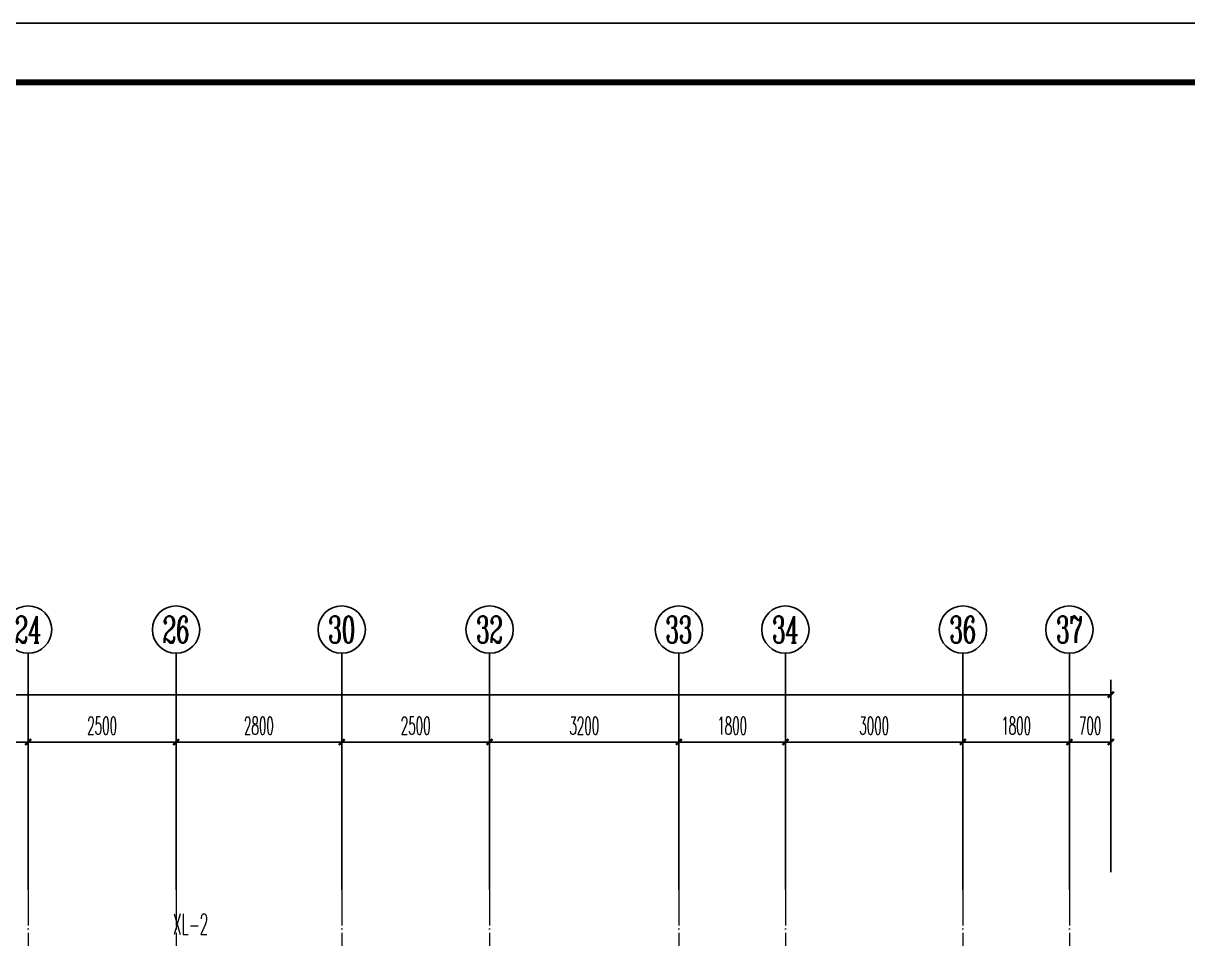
# Model space of a CAD drawing. Extents: x 27938 to 650306, y -92720 to 1524912.
# Drawn here: x 309235 to 328917, y 300340 to 315815 of the extents above; entities that cross this region are included whole.
import ezdxf
from ezdxf.enums import TextEntityAlignment as Align

# ---------------------------------------------------------------- set-up
doc = ezdxf.new("R2010")
doc.units = 0
doc.header["$LTSCALE"] = 1000
doc.header["$MEASUREMENT"] = 0
doc.linetypes.add('DOTE', pattern=[2.42, 2, -0.2, 0.02, -0.2])
for name, color, linetype in [('AXIS', 3, 'Continuous'), ('AXIS_TEXT', 4, 'Continuous'), ('DIM_不分区消火栓', 3, 'Continuous'), ('图框', 140, 'Continuous')]:
    doc.layers.add(name, color=color, linetype=linetype)
doc.layers.add('DOTE', color=19, linetype='DOTE', lineweight=9)
doc.layers.add('yichutu', color=7, linetype='Continuous', true_color=0xffffff, plot=False)
doc.styles.add('_TCH_AXIS', font='COMPLEX', dxfattribs={"bigfont": 'GBCBIG'})
doc.styles.add('_TCH_DIM_T3', font='SIMPLEX.shx', dxfattribs={"width": 0.494118, "bigfont": 'GBCBIG.shx'})
doc.styles.add('_TWT_SERIAL', font='simplex.shx', dxfattribs={"width": 0.6, "oblique": 10, "height": 3, "bigfont": 'aadri.shx'})
doc.styles.add('COMPLEX', font='COMPLEX')
doc.dimstyles.new('_TCH_ARCH&&100', dxfattribs={"dimtxt": 297.5, "dimasz": 100, "dimexe": 250, "dimexo": 300, "dimgap": 126.25, "dimtad": 1, "dimdec": 0, "dimzin": 0, "dimdsep": 46, "dimtxsty": '_TCH_DIM_T3', "dimblk": 'ARCHTICK', "dimcen": 0.09, "dimclrt": 4, "dimazin": 2, "dimtfac": 1, "dimtdec": 0, "dimtix": 1, "dimtmove": 2, "dimatfit": 3, "dimfxl": 1, "dimtolj": 1, "dimtzin": 0, "dimarcsym": 0})

# ---------------------------------------------------------------- blocks, each defined once
blk = doc.blocks.new('FGDGDRGSDGDG')
at = {"layer": 'DOTE', "linetype": 'DOTE', "ltscale": 0.3}
for p, q in [((527382, 529998), (527382, 523848)), ((529882, 529998), (529882, 522348)), ((532682, 529998), (532682, 522348)), ((535182, 529998), (535182, 523848)), ((538382, 529998), (538382, 513948)), ((540182, 529998), (540182, 522348)), ((543182, 529998), (543182, 522348)), ((544982, 529998), (544982, 513948))]:
    blk.add_line(p, q, dxfattribs=at)
blk = doc.blocks.new('TK')
at = {"layer": '图框'}
blk.add_lwpolyline([(465375, 548714), (549475, 548714), (549475, 489314), (465375, 489314)], close=True, dxfattribs=at)
blk.add_lwpolyline([(465375, 548714), (549475, 548714), (549475, 489314), (465375, 489314)], close=True, dxfattribs=at)
at = {"layer": '图框', "const_width": 100}
blk.add_lwpolyline([(548475, 490314), (548475, 547714), (467875, 547714), (467875, 490314)], close=True, dxfattribs=at)
blk = doc.blocks.new('yct-841-594-84100-59399.9999999999-100-1000.0')
at = {"layer": 'yichutu', "color": 7, "true_color": 0xffffff}
blk.add_lwpolyline([(0, 0), (0, 59400), (84100, 59400), (84100, 0)], close=True, dxfattribs=at)
blk = doc.blocks.new('_ArchTick')
at = {"color": 0, "linetype": 'ByBlock', "const_width": 0.4}
blk.add_lwpolyline([(-0.5, -0.5), (0.5, 0.5)], dxfattribs=at)
blk = doc.blocks.new('*D754')
at = {"layer": 'AXIS', "color": 0, "lineweight": -2}
for p, q in [((326917, 301465), (326917, 303915)), ((327617, 301465), (327617, 303915)), ((326917, 303665), (327617, 303665))]:
    blk.add_line(p, q, dxfattribs=at)
at = {"layer": 'Defpoints', "color": 0}
for p in [(327617, 303665), (326917, 301165), (327617, 301165)]:
    blk.add_point(p, dxfattribs=at)
at = {"layer": 'AXIS', "color": 0, "lineweight": -2, "xscale": 100, "yscale": 100, "zscale": 100, "rotation": 180}
blk.add_blockref('_ArchTick', (326917, 303665), dxfattribs=at)
at = {"layer": 'AXIS', "color": 0, "lineweight": -2, "xscale": 100, "yscale": 100, "zscale": 100}
blk.add_blockref('_ArchTick', (327617, 303665), dxfattribs=at)
at = {"layer": 'AXIS', "color": 4, "insert": (327267, 303940), "char_height": 297.5, "attachment_point": 5, "style": '_TCH_DIM_T3'}
blk.add_mtext('\\A1;700', dxfattribs=at)
blk = doc.blocks.new('*D755')
at = {"layer": 'AXIS', "color": 0, "lineweight": -2}
for p, q in [((325117, 301465), (325117, 303915)), ((326917, 301465), (326917, 303915)), ((325117, 303665), (326917, 303665))]:
    blk.add_line(p, q, dxfattribs=at)
at = {"layer": 'Defpoints', "color": 0}
for p in [(326917, 303665), (325117, 301165), (326917, 301165)]:
    blk.add_point(p, dxfattribs=at)
at = {"layer": 'AXIS', "color": 0, "lineweight": -2, "xscale": 100, "yscale": 100, "zscale": 100, "rotation": 180}
blk.add_blockref('_ArchTick', (325117, 303665), dxfattribs=at)
at = {"layer": 'AXIS', "color": 0, "lineweight": -2, "xscale": 100, "yscale": 100, "zscale": 100}
blk.add_blockref('_ArchTick', (326917, 303665), dxfattribs=at)
at = {"layer": 'AXIS', "color": 4, "insert": (326017, 303940), "char_height": 297.5, "attachment_point": 5, "style": '_TCH_DIM_T3'}
blk.add_mtext('\\A1;1800', dxfattribs=at)
blk = doc.blocks.new('*D756')
at = {"layer": 'AXIS', "color": 0, "lineweight": -2}
for p, q in [((322117, 301465), (322117, 303915)), ((325117, 301465), (325117, 303915)), ((322117, 303665), (325117, 303665))]:
    blk.add_line(p, q, dxfattribs=at)
at = {"layer": 'Defpoints', "color": 0}
for p in [(325117, 303665), (322117, 301165), (325117, 301165)]:
    blk.add_point(p, dxfattribs=at)
at = {"layer": 'AXIS', "color": 0, "lineweight": -2, "xscale": 100, "yscale": 100, "zscale": 100, "rotation": 180}
blk.add_blockref('_ArchTick', (322117, 303665), dxfattribs=at)
at = {"layer": 'AXIS', "color": 0, "lineweight": -2, "xscale": 100, "yscale": 100, "zscale": 100}
blk.add_blockref('_ArchTick', (325117, 303665), dxfattribs=at)
at = {"layer": 'AXIS', "color": 4, "insert": (323617, 303940), "char_height": 297.5, "attachment_point": 5, "style": '_TCH_DIM_T3'}
blk.add_mtext('\\A1;3000', dxfattribs=at)
blk = doc.blocks.new('*D757')
at = {"layer": 'AXIS', "color": 0, "lineweight": -2}
for p, q in [((320317, 301465), (320317, 303915)), ((322117, 301465), (322117, 303915)), ((320317, 303665), (322117, 303665))]:
    blk.add_line(p, q, dxfattribs=at)
at = {"layer": 'Defpoints', "color": 0}
for p in [(322117, 303665), (320317, 301165), (322117, 301165)]:
    blk.add_point(p, dxfattribs=at)
at = {"layer": 'AXIS', "color": 0, "lineweight": -2, "xscale": 100, "yscale": 100, "zscale": 100, "rotation": 180}
blk.add_blockref('_ArchTick', (320317, 303665), dxfattribs=at)
at = {"layer": 'AXIS', "color": 0, "lineweight": -2, "xscale": 100, "yscale": 100, "zscale": 100}
blk.add_blockref('_ArchTick', (322117, 303665), dxfattribs=at)
at = {"layer": 'AXIS', "color": 4, "insert": (321217, 303940), "char_height": 297.5, "attachment_point": 5, "style": '_TCH_DIM_T3'}
blk.add_mtext('\\A1;1800', dxfattribs=at)
blk = doc.blocks.new('*D758')
at = {"layer": 'AXIS', "color": 0, "lineweight": -2}
for p, q in [((317117, 301465), (317117, 303915)), ((320317, 301465), (320317, 303915)), ((317117, 303665), (320317, 303665))]:
    blk.add_line(p, q, dxfattribs=at)
at = {"layer": 'Defpoints', "color": 0}
for p in [(320317, 303665), (317117, 301165), (320317, 301165)]:
    blk.add_point(p, dxfattribs=at)
at = {"layer": 'AXIS', "color": 0, "lineweight": -2, "xscale": 100, "yscale": 100, "zscale": 100, "rotation": 180}
blk.add_blockref('_ArchTick', (317117, 303665), dxfattribs=at)
at = {"layer": 'AXIS', "color": 0, "lineweight": -2, "xscale": 100, "yscale": 100, "zscale": 100}
blk.add_blockref('_ArchTick', (320317, 303665), dxfattribs=at)
at = {"layer": 'AXIS', "color": 4, "insert": (318717, 303940), "char_height": 297.5, "attachment_point": 5, "style": '_TCH_DIM_T3'}
blk.add_mtext('\\A1;3200', dxfattribs=at)
blk = doc.blocks.new('*D759')
at = {"layer": 'AXIS', "color": 0, "lineweight": -2}
for p, q in [((314617, 301465), (314617, 303915)), ((317117, 301465), (317117, 303915)), ((314617, 303665), (317117, 303665))]:
    blk.add_line(p, q, dxfattribs=at)
at = {"layer": 'Defpoints', "color": 0}
for p in [(317117, 303665), (314617, 301165), (317117, 301165)]:
    blk.add_point(p, dxfattribs=at)
at = {"layer": 'AXIS', "color": 0, "lineweight": -2, "xscale": 100, "yscale": 100, "zscale": 100, "rotation": 180}
blk.add_blockref('_ArchTick', (314617, 303665), dxfattribs=at)
at = {"layer": 'AXIS', "color": 0, "lineweight": -2, "xscale": 100, "yscale": 100, "zscale": 100}
blk.add_blockref('_ArchTick', (317117, 303665), dxfattribs=at)
at = {"layer": 'AXIS', "color": 4, "insert": (315867, 303940), "char_height": 297.5, "attachment_point": 5, "style": '_TCH_DIM_T3'}
blk.add_mtext('\\A1;2500', dxfattribs=at)
blk = doc.blocks.new('*D760')
at = {"layer": 'AXIS', "color": 0, "lineweight": -2}
for p, q in [((311817, 301465), (311817, 303915)), ((314617, 301465), (314617, 303915)), ((311817, 303665), (314617, 303665))]:
    blk.add_line(p, q, dxfattribs=at)
at = {"layer": 'Defpoints', "color": 0}
for p in [(314617, 303665), (311817, 301165), (314617, 301165)]:
    blk.add_point(p, dxfattribs=at)
at = {"layer": 'AXIS', "color": 0, "lineweight": -2, "xscale": 100, "yscale": 100, "zscale": 100, "rotation": 180}
blk.add_blockref('_ArchTick', (311817, 303665), dxfattribs=at)
at = {"layer": 'AXIS', "color": 0, "lineweight": -2, "xscale": 100, "yscale": 100, "zscale": 100}
blk.add_blockref('_ArchTick', (314617, 303665), dxfattribs=at)
at = {"layer": 'AXIS', "color": 4, "insert": (313217, 303940), "char_height": 297.5, "attachment_point": 5, "style": '_TCH_DIM_T3'}
blk.add_mtext('\\A1;2800', dxfattribs=at)
blk = doc.blocks.new('*D761')
at = {"layer": 'AXIS', "color": 0, "lineweight": -2}
for p, q in [((309317, 301465), (309317, 303915)), ((311817, 301465), (311817, 303915)), ((309317, 303665), (311817, 303665))]:
    blk.add_line(p, q, dxfattribs=at)
at = {"layer": 'Defpoints', "color": 0}
for p in [(311817, 303665), (309317, 301165), (311817, 301165)]:
    blk.add_point(p, dxfattribs=at)
at = {"layer": 'AXIS', "color": 0, "lineweight": -2, "xscale": 100, "yscale": 100, "zscale": 100, "rotation": 180}
blk.add_blockref('_ArchTick', (309317, 303665), dxfattribs=at)
at = {"layer": 'AXIS', "color": 0, "lineweight": -2, "xscale": 100, "yscale": 100, "zscale": 100}
blk.add_blockref('_ArchTick', (311817, 303665), dxfattribs=at)
at = {"layer": 'AXIS', "color": 4, "insert": (310567, 303940), "char_height": 297.5, "attachment_point": 5, "style": '_TCH_DIM_T3'}
blk.add_mtext('\\A1;2500', dxfattribs=at)
blk = doc.blocks.new('*D762')
at = {"layer": 'AXIS', "color": 0, "lineweight": -2}
for p, q in [((306117, 301465), (306117, 303915)), ((309317, 301465), (309317, 303915)), ((306117, 303665), (309317, 303665))]:
    blk.add_line(p, q, dxfattribs=at)
at = {"layer": 'Defpoints', "color": 0}
for p in [(309317, 303665), (306117, 301165), (309317, 301165)]:
    blk.add_point(p, dxfattribs=at)
at = {"layer": 'AXIS', "color": 0, "lineweight": -2, "xscale": 100, "yscale": 100, "zscale": 100, "rotation": 180}
blk.add_blockref('_ArchTick', (306117, 303665), dxfattribs=at)
at = {"layer": 'AXIS', "color": 0, "lineweight": -2, "xscale": 100, "yscale": 100, "zscale": 100}
blk.add_blockref('_ArchTick', (309317, 303665), dxfattribs=at)
at = {"layer": 'AXIS', "color": 4, "insert": (307717, 303940), "char_height": 297.5, "attachment_point": 5, "style": '_TCH_DIM_T3'}
blk.add_mtext('\\A1;3200', dxfattribs=at)
blk = doc.blocks.new('*D814')
at = {"layer": 'AXIS', "color": 0, "lineweight": -2}
for p, q in [((271417, 301465), (271417, 304715)), ((327617, 301465), (327617, 304715)), ((271417, 304465), (327617, 304465))]:
    blk.add_line(p, q, dxfattribs=at)
at = {"layer": 'Defpoints', "color": 0}
for p in [(327617, 304465), (271417, 301165), (327617, 301165)]:
    blk.add_point(p, dxfattribs=at)
at = {"layer": 'AXIS', "color": 0, "lineweight": -2, "xscale": 100, "yscale": 100, "zscale": 100, "rotation": 180}
blk.add_blockref('_ArchTick', (271417, 304465), dxfattribs=at)
at = {"layer": 'AXIS', "color": 0, "lineweight": -2, "xscale": 100, "yscale": 100, "zscale": 100}
blk.add_blockref('_ArchTick', (327617, 304465), dxfattribs=at)
at = {"layer": 'AXIS', "color": 4, "insert": (299517, 304740), "char_height": 297.5, "attachment_point": 5, "style": '_TCH_DIM_T3'}
blk.add_mtext('\\A1;56200', dxfattribs=at)
blk = doc.blocks.new('_AXISO')
blk.add_circle((0, 0), 0.5)
at = {"layer": 'AXIS_TEXT', "style": 'COMPLEX', "width": 1.041667}
blk.add_attdef('A', text='', height=0.56, dxfattribs=at).set_placement((-0.25, -0.28), (0.25, -0.28), align=Align.FIT)

msp = doc.modelspace()

# ---------------------------------------------------------------- linework, layer by layer
at = {"layer": 'AXIS'}
for p, q in [((309316.6, 301165.4), (309316.6, 305165.4)), ((311816.6, 301165.4), (311816.6, 305165.4)), ((314616.6, 301165.4), (314616.6, 305165.4)), ((317116.6, 301165.4), (317116.6, 305165.4)), ((320316.6, 301165.4), (320316.6, 305165.4)), ((322116.6, 301165.4), (322116.6, 305165.4)), ((325116.6, 301165.4), (325116.6, 305165.4)), ((326916.6, 301165.4), (326916.6, 305165.4))]:
    msp.add_line(p, q, dxfattribs=at)

# ---------------------------------------------------------------- block references
for name, p in [('TK', (-205160.9, -232898.5)), ('FGDGDRGSDGDG', (-218065.9, -228833.1))]:
    msp.add_blockref(name, p)
ref = msp.add_blockref('_AXISO', (309316.6, 305565.4), dxfattribs=dict(at, xscale=800, yscale=800, zscale=800))
ref.add_attrib('A', '24', dxfattribs={"layer": 'AXIS_TEXT', "height": 452.55, "style": '_TCH_AXIS', "width": 0.583333}).set_placement((309090.3, 305339.1), (309542.9, 305339.1), align=Align.FIT)
ref = msp.add_blockref('_AXISO', (311816.6, 305565.4), dxfattribs=dict(at, xscale=800, yscale=800, zscale=800))
ref.add_attrib('A', '26', dxfattribs={"layer": 'AXIS_TEXT', "height": 452.55, "style": '_TCH_AXIS', "width": 0.617647}).set_placement((311590.3, 305339.1), (312042.9, 305339.1), align=Align.FIT)
ref = msp.add_blockref('_AXISO', (314616.6, 305565.4), dxfattribs=dict(at, xscale=800, yscale=800, zscale=800))
ref.add_attrib('A', '30', dxfattribs={"layer": 'AXIS_TEXT', "height": 452.55, "style": '_TCH_AXIS', "width": 0.636364}).set_placement((314390.3, 305339.1), (314842.9, 305339.1), align=Align.FIT)
ref = msp.add_blockref('_AXISO', (317116.6, 305565.4), dxfattribs=dict(at, xscale=800, yscale=800, zscale=800))
ref.add_attrib('A', '32', dxfattribs={"layer": 'AXIS_TEXT', "height": 452.55, "style": '_TCH_AXIS', "width": 0.636364}).set_placement((316890.3, 305339.1), (317342.9, 305339.1), align=Align.FIT)
ref = msp.add_blockref('_AXISO', (320316.6, 305565.4), dxfattribs=dict(at, xscale=800, yscale=800, zscale=800))
ref.add_attrib('A', '33', dxfattribs={"layer": 'AXIS_TEXT', "height": 452.55, "style": '_TCH_AXIS', "width": 0.636364}).set_placement((320090.3, 305339.1), (320542.9, 305339.1), align=Align.FIT)
ref = msp.add_blockref('_AXISO', (322116.6, 305565.4), dxfattribs=dict(at, xscale=800, yscale=800, zscale=800))
ref.add_attrib('A', '34', dxfattribs={"layer": 'AXIS_TEXT', "height": 452.55, "style": '_TCH_AXIS', "width": 0.6}).set_placement((321890.3, 305339.1), (322342.9, 305339.1), align=Align.FIT)
ref = msp.add_blockref('_AXISO', (325116.6, 305565.4), dxfattribs=dict(at, xscale=800, yscale=800, zscale=800))
ref.add_attrib('A', '36', dxfattribs={"layer": 'AXIS_TEXT', "height": 452.55, "style": '_TCH_AXIS', "width": 0.636364}).set_placement((324890.3, 305339.1), (325342.9, 305339.1), align=Align.FIT)
ref = msp.add_blockref('_AXISO', (326916.6, 305565.4), dxfattribs=dict(at, xscale=800, yscale=800, zscale=800))
ref.add_attrib('A', '37', dxfattribs={"layer": 'AXIS_TEXT', "height": 452.55, "style": '_TCH_AXIS', "width": 0.636364}).set_placement((326690.3, 305339.1), (327142.9, 305339.1), align=Align.FIT)
at = {"layer": 'yichutu'}
msp.add_blockref('yct-841-594-84100-59399.9999999999-100-1000.0', (260214.1, 256415.2), dxfattribs=at)

# ---------------------------------------------------------------- texts
at = {"layer": 'DIM_不分区消火栓', "color": 7, "style": '_TWT_SERIAL', "width": 0.48}
msp.add_text('XL-2', height=350, dxfattribs=at).set_placement((311763, 300409.5))

# ---------------------------------------------------------------- dimensions: what is measured, and where the dimension line sits
at = {"layer": 'AXIS'}
for p1, p2, distance, picture, middle in [((271416.6, 301165.4), (327616.6, 301165.4), 3300, '*D814', (299516.6, 304740.4)), ((306116.6, 301165.4), (309316.6, 301165.4), 2500, '*D762', (307716.6, 303940.4)), ((309316.6, 301165.4), (311816.6, 301165.4), 2500, '*D761', (310566.6, 303940.4)), ((311816.6, 301165.4), (314616.6, 301165.4), 2500, '*D760', (313216.6, 303940.4)), ((314616.6, 301165.4), (317116.6, 301165.4), 2500, '*D759', (315866.6, 303940.4)), ((317116.6, 301165.4), (320316.6, 301165.4), 2500, '*D758', (318716.6, 303940.4)), ((320316.6, 301165.4), (322116.6, 301165.4), 2500, '*D757', (321216.6, 303940.4)), ((322116.6, 301165.4), (325116.6, 301165.4), 2500, '*D756', (323616.6, 303940.4)), ((325116.6, 301165.4), (326916.6, 301165.4), 2500, '*D755', (326016.6, 303940.4)), ((326916.6, 301165.4), (327616.6, 301165.4), 2500, '*D754', (327266.6, 303940.4))]:
    dim = msp.add_aligned_dim(p1=p1, p2=p2, distance=distance, dimstyle='_TCH_ARCH&&100', dxfattribs=at)
    dim.commit()
    dim.dimension.update_dxf_attribs({"geometry": picture, "text_midpoint": middle})

doc.saveas('drawing.dxf')
